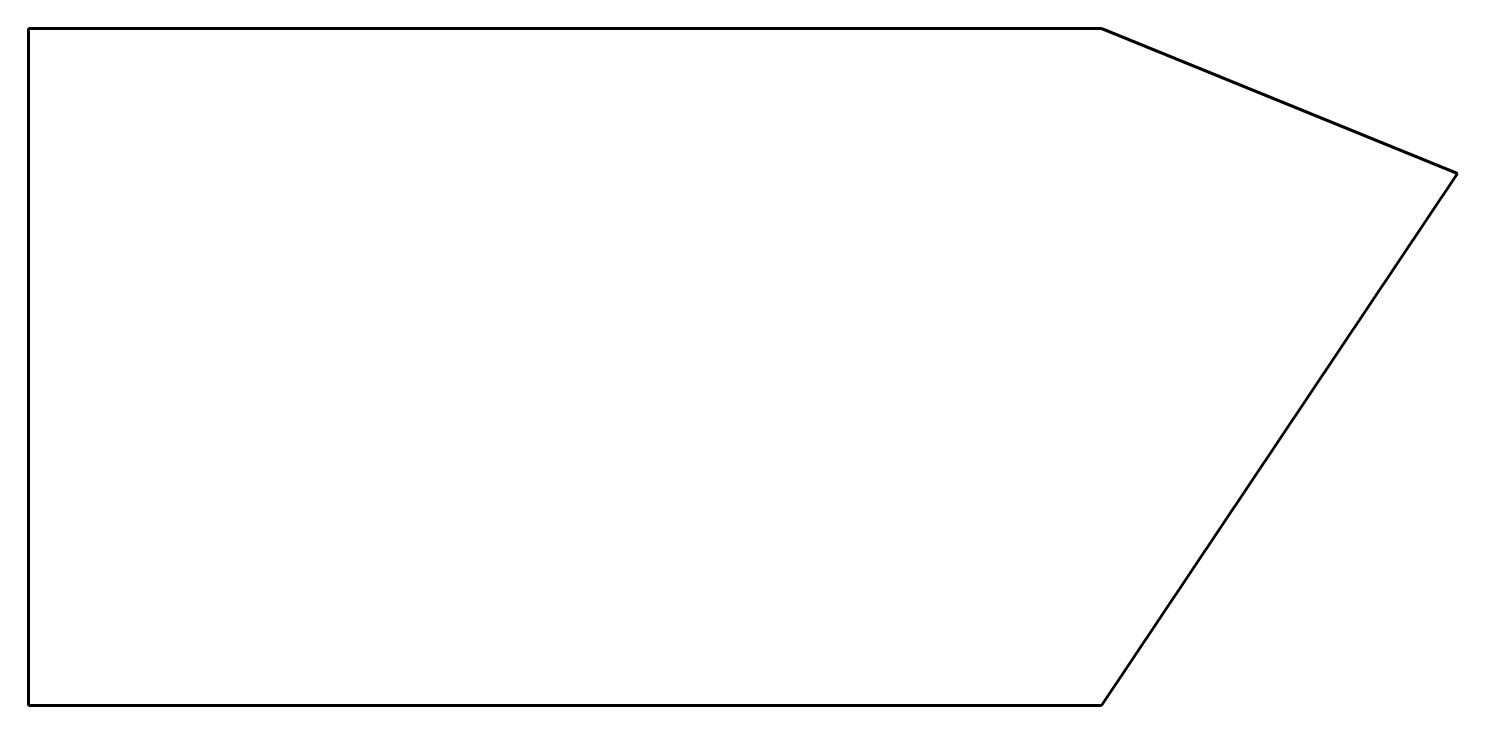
# Model space of a CAD drawing. Header units: millimetres. Extents: x 0 to 465, y 0 to 220.
import ezdxf

# ---------------------------------------------------------------- set-up
doc = ezdxf.new("R2010")
doc.units = ezdxf.units.MM
doc.linetypes.add('K5LT_BASIC', pattern=[0])

msp = doc.modelspace()

# ---------------------------------------------------------------- linework, layer by layer
at = {"color": 143, "linetype": 'K5LT_BASIC', "lineweight": 60, "true_color": 0x33acca}
for p, q in [((0, 0), (0, 220)), ((349, 220), (0, 220)), ((349, 220), (464.79, 172.9)), ((464.79, 172.9), (349, 0)), ((0, 0), (349, 0))]:
    msp.add_line(p, q, dxfattribs=at)

doc.saveas('drawing.dxf')
